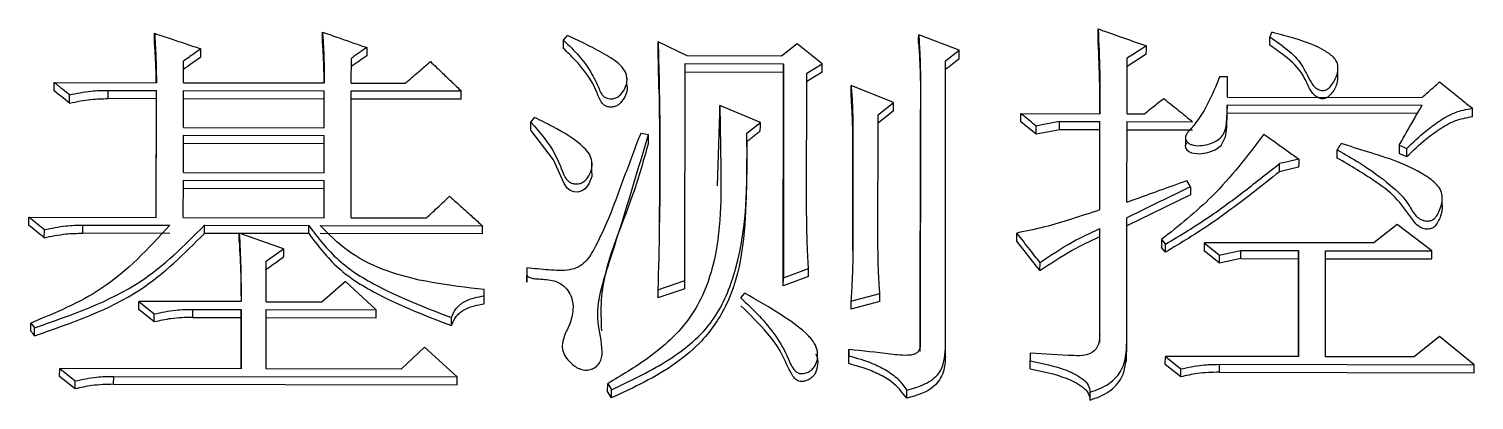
# Model space of a CAD drawing. Header units: millimetres. Extents: x 2271 to 4415, y 823 to 2339.
# Drawn here: x 2767.15 to 2775.26, y 2109.41 to 2111.49 of the extents above; entities that cross this region are included whole.
import ezdxf

# ---------------------------------------------------------------- set-up
doc = ezdxf.new("R2010")
doc.units = ezdxf.units.MM

msp = doc.modelspace()

# ---------------------------------------------------------------- linework, layer by layer
at = {"color": 7, "linetype": 'Continuous', "lineweight": 25}
for p, q in [((2768.7987, 2111.4291), (2768.7989, 2111.476)), ((2772.3685, 2111.3743), (2772.1414, 2111.4613)), ((2770.1509, 2111.3835), (2770.1511, 2111.4304)), ((2770.8433, 2111.3425), (2770.6811, 2111.4207)), ((2771.4599, 2111.4106), (2771.3733, 2111.3416)), ((2771.6004, 2111.2979), (2771.4599, 2111.4106)), ((2772.2927, 2111.3139), (2772.3685, 2111.3743)), ((2768.0198, 2111.1918), (2768.0199, 2111.3131)), ((2768.9609, 2111.1901), (2768.961, 2111.3287)), ((2770.8312, 2110.0815), (2770.8324, 2111.2993)), ((2770.8324, 2111.2993), (2771.3841, 2111.2983)), ((2771.3733, 2111.3416), (2770.8433, 2111.3425)), ((2771.3841, 2111.2983), (2771.3829, 2110.0979)), ((2771.5138, 2111.2461), (2771.6004, 2111.2979)), ((2772.2912, 2109.7025), (2772.2927, 2111.3139)), ((2773.3093, 2111.0174), (2773.3096, 2111.3294)), ((2773.4176, 2111.3516), (2773.3094, 2111.2826)), ((2767.2948, 2111.1466), (2767.295, 2111.1931)), ((2767.295, 2111.1931), (2767.8684, 2111.1921)), ((2768.0198, 2111.1918), (2768.8095, 2111.1904)), ((2770.506, 2111.1757), (2770.5061, 2111.201)), ((2770.5062, 2111.2119), (2770.5063, 2111.2228)), ((2770.8322, 2111.2526), (2771.3838, 2111.2516)), ((2771.3827, 2110.0528), (2771.3838, 2111.2516)), ((2771.5131, 2110.499), (2771.5138, 2111.2461)), ((2771.6002, 2111.2512), (2771.5136, 2111.1994)), ((2773.872, 2111.2244), (2773.8287, 2111.2245)), ((2773.8719, 2111.1117), (2773.872, 2111.2244)), ((2774.4915, 2111.2188), (2774.4917, 2111.266)), ((2767.3813, 2111.0772), (2767.3815, 2111.1236)), ((2767.5977, 2111.1028), (2767.5979, 2111.1492)), ((2767.5979, 2111.1492), (2767.8683, 2111.1488)), ((2767.8676, 2110.436), (2767.8683, 2111.1488)), ((2767.8681, 2111.1023), (2767.8683, 2111.1488)), ((2768.0196, 2110.9403), (2768.0198, 2111.1485)), ((2768.0198, 2111.1485), (2768.8094, 2111.147)), ((2768.8092, 2110.9388), (2768.8094, 2111.147)), ((2768.9602, 2110.434), (2768.9609, 2111.1467)), ((2768.9609, 2111.1901), (2769.2638, 2111.1895)), ((2768.9609, 2111.1467), (2769.5774, 2111.1456)), ((2772.0005, 2111.0805), (2771.7626, 2111.1763)), ((2773.8719, 2111.1117), (2774.9644, 2111.1097)), ((2767.8681, 2111.1023), (2767.5977, 2111.1028)), ((2767.8675, 2110.436), (2767.8681, 2111.1023)), ((2768.8092, 2111.1005), (2768.0195, 2111.102)), ((2768.809, 2110.9388), (2768.8092, 2111.1005)), ((2769.5772, 2111.0991), (2768.9606, 2111.1003)), ((2771.0267, 2111.0185), (2771.0269, 2111.0649)), ((2771.254, 2110.9691), (2771.0269, 2111.0649)), ((2772.0002, 2111.0341), (2771.9136, 2110.9649)), ((2771.9139, 2111.0112), (2772.0005, 2111.0805)), ((2772.1504, 2109.6844), (2772.1517, 2111.0425)), ((2772.1519, 2111.0889), (2772.1506, 2109.7291)), ((2772.1519, 2111.0889), (2772.1517, 2111.0425)), ((2773.8717, 2111.022), (2773.8719, 2111.0684)), ((2773.8719, 2111.0684), (2774.9644, 2111.0664)), ((2775.2454, 2111.0021), (2775.2457, 2111.0485)), ((2769.9666, 2110.9252), (2769.9668, 2110.9715)), ((2771.0134, 2110.6138), (2771.0267, 2111.0185)), ((2771.1782, 2110.9084), (2771.254, 2110.9691)), ((2771.9132, 2110.2716), (2771.9139, 2111.0112)), ((2772.7141, 2110.9721), (2772.7143, 2111.0185)), ((2772.8006, 2110.9026), (2772.7141, 2110.9721)), ((2772.7143, 2111.0185), (2773.1579, 2111.0176)), ((2772.9304, 2110.9284), (2772.9306, 2110.9747)), ((2772.9306, 2110.9747), (2773.1578, 2110.9742)), ((2773.1573, 2110.4786), (2773.1578, 2110.9742)), ((2773.1576, 2110.928), (2773.1578, 2110.9742)), ((2773.3088, 2110.5219), (2773.3093, 2110.974)), ((2773.3093, 2111.0174), (2773.4066, 2111.0172)), ((2773.3093, 2110.974), (2773.677, 2110.9733)), ((2774.9376, 2111.02), (2773.8717, 2111.022)), ((2768.0193, 2110.6882), (2768.0195, 2110.8968)), ((2768.0195, 2110.8968), (2768.8092, 2110.8954)), ((2768.0196, 2110.9403), (2768.8092, 2110.9388)), ((2768.809, 2110.6868), (2768.8092, 2110.8954)), ((2770.5832, 2110.9095), (2770.6265, 2110.9007)), ((2770.6263, 2110.8546), (2770.6265, 2110.9007)), ((2771.1779, 2110.8622), (2771.1782, 2110.9084)), ((2773.1576, 2110.928), (2772.9304, 2110.9284)), ((2773.1572, 2110.4785), (2773.1576, 2110.928)), ((2773.309, 2110.9277), (2773.6768, 2110.927)), ((2773.6372, 2110.8779), (2773.637, 2110.8439)), ((2773.6373, 2110.8903), (2773.6372, 2110.8877)), ((2768.809, 2110.8492), (2768.0193, 2110.8507)), ((2768.8088, 2110.6868), (2768.809, 2110.8492)), ((2771.7723, 2110.2529), (2771.7729, 2110.8178)), ((2771.7731, 2110.8639), (2771.7725, 2110.2719)), ((2771.7729, 2110.8178), (2771.7731, 2110.8639)), ((2774.8344, 2110.8409), (2774.8341, 2110.7948)), ((2774.8341, 2110.7948), (2774.8774, 2110.7774)), ((2774.8344, 2110.8409), (2774.8776, 2110.8235)), ((2770.3087, 2110.7042), (2770.309, 2110.7491)), ((2770.309, 2110.7503), (2770.309, 2110.7507)), ((2774.1634, 2110.6919), (2774.1636, 2110.7378)), ((2768.0191, 2110.4357), (2768.0193, 2110.6447)), ((2768.0193, 2110.6882), (2768.809, 2110.6868)), ((2768.0193, 2110.6447), (2768.8089, 2110.6433)), ((2768.8087, 2110.4343), (2768.8089, 2110.6433)), ((2773.6659, 2110.6083), (2773.6443, 2110.6431)), ((2768.8087, 2110.5974), (2768.0191, 2110.5989)), ((2768.8086, 2110.4343), (2768.8087, 2110.5974)), ((2773.6656, 2110.5625), (2773.3085, 2110.3892)), ((2773.6659, 2110.6083), (2773.6656, 2110.5625)), ((2775.076, 2110.5095), (2775.0763, 2110.5558)), ((2767.1535, 2110.3917), (2767.1537, 2110.4373)), ((2767.1537, 2110.4373), (2767.8676, 2110.436)), ((2767.4563, 2110.3476), (2767.4565, 2110.3932)), ((2767.4565, 2110.3932), (2767.9433, 2110.3923)), ((2768.0191, 2110.4357), (2768.8087, 2110.4343)), ((2768.1378, 2110.3464), (2768.138, 2110.3919)), ((2768.138, 2110.3919), (2768.7222, 2110.3908)), ((2768.722, 2110.3453), (2768.7222, 2110.3908)), ((2768.7871, 2110.3907), (2769.6957, 2110.389)), ((2768.9602, 2110.434), (2769.3821, 2110.4332)), ((2773.3081, 2109.7357), (2773.3087, 2110.4347)), ((2774.8231, 2110.3971), (2774.6932, 2110.2927)), ((2775.0177, 2110.2485), (2774.8231, 2110.3971)), ((2767.2399, 2110.3219), (2767.2402, 2110.3674)), ((2767.943, 2110.3468), (2767.4563, 2110.3476)), ((2768.3327, 2110.346), (2768.1378, 2110.3464)), ((2768.5814, 2110.2602), (2768.3327, 2110.3479)), ((2768.722, 2110.3453), (2768.3381, 2110.346)), ((2769.6955, 2110.3435), (2768.7869, 2110.3452)), ((2772.6918, 2110.3032), (2772.6921, 2110.3487)), ((2772.8213, 2110.1376), (2772.6918, 2110.3032)), ((2773.1565, 2109.7783), (2773.157, 2110.3285)), ((2773.1567, 2109.7798), (2773.1572, 2110.374)), ((2773.5033, 2110.3123), (2773.5031, 2110.2669)), ((2773.5033, 2110.3123), (2773.5249, 2110.2861)), ((2768.484, 2110.1906), (2768.5814, 2110.2602)), ((2773.5247, 2110.2407), (2773.5031, 2110.2669)), ((2773.5247, 2110.2407), (2773.5249, 2110.2861)), ((2773.8275, 2110.1791), (2773.7411, 2110.249)), ((2773.7413, 2110.2944), (2773.8278, 2110.2245)), ((2774.6932, 2110.2927), (2773.7413, 2110.2944)), ((2773.8275, 2110.1791), (2773.8278, 2110.2245)), ((2773.9466, 2110.2051), (2773.9468, 2110.2504)), ((2773.9468, 2110.2504), (2774.2713, 2110.2498)), ((2774.2713, 2110.2498), (2774.2707, 2109.6551)), ((2774.2711, 2110.2045), (2774.2713, 2110.2498)), ((2774.4222, 2109.6548), (2774.4227, 2110.2495)), ((2774.4227, 2110.2495), (2775.0177, 2110.2485)), ((2768.4838, 2109.9634), (2768.484, 2110.1906)), ((2769.9443, 2110.1529), (2769.9441, 2110.1077)), ((2769.9443, 2110.1529), (2769.9443, 2110.118)), ((2771.3829, 2110.0979), (2771.5236, 2110.1501)), ((2772.8213, 2110.1376), (2772.8216, 2110.1828)), ((2773.9466, 2110.2051), (2773.8275, 2110.1791)), ((2773.9466, 2110.2051), (2774.2711, 2110.2045)), ((2774.2705, 2109.6551), (2774.2711, 2110.2045)), ((2774.4225, 2110.2042), (2775.0175, 2110.2031)), ((2768.9274, 2110.0762), (2768.7975, 2109.9628)), ((2769.1003, 2109.9185), (2768.9274, 2110.0762)), ((2769.9443, 2110.118), (2769.944, 2110.0729)), ((2769.944, 2110.0729), (2769.9441, 2110.1077)), ((2770.6797, 2110.0293), (2770.8312, 2110.0815)), ((2771.5234, 2110.1049), (2771.3827, 2110.0528)), ((2771.3827, 2110.0528), (2771.3829, 2110.0979)), ((2769.7059, 2109.9511), (2769.7062, 2109.9961)), ((2769.7062, 2109.9961), (2769.7062, 2110.0311)), ((2770.831, 2110.0364), (2770.6795, 2109.9843)), ((2771.7614, 2109.9661), (2771.9237, 2110.0095)), ((2767.7696, 2109.9197), (2767.7698, 2109.9647)), ((2767.8561, 2109.8497), (2767.7696, 2109.9197)), ((2767.7698, 2109.9647), (2767.8563, 2109.8945)), ((2768.3431, 2109.9636), (2767.7698, 2109.9647)), ((2768.0724, 2109.8755), (2768.0727, 2109.9204)), ((2768.0727, 2109.9204), (2768.3431, 2109.9199)), ((2768.3431, 2109.9199), (2768.3428, 2109.587)), ((2768.4834, 2109.5868), (2768.4837, 2109.9196)), ((2768.4837, 2109.9196), (2769.1003, 2109.9185)), ((2768.4838, 2109.9634), (2768.7975, 2109.9628)), ((2771.9235, 2109.9645), (2771.7612, 2109.9212)), ((2767.1853, 2109.7723), (2767.1855, 2109.817)), ((2767.8561, 2109.8497), (2767.8563, 2109.8945)), ((2768.0724, 2109.8755), (2768.3429, 2109.875)), ((2768.3426, 2109.587), (2768.3429, 2109.875)), ((2768.4835, 2109.8747), (2769.1001, 2109.8736)), ((2773.1564, 2109.7351), (2773.1567, 2109.7798)), ((2773.3078, 2109.691), (2773.3081, 2109.7357)), ((2775.0605, 2109.7675), (2774.9198, 2109.6539)), ((2775.2551, 2109.6094), (2775.0605, 2109.7675)), ((2769.3705, 2109.7079), (2769.2406, 2109.5854)), ((2769.5543, 2109.541), (2769.3705, 2109.7079)), ((2771.5648, 2109.7077), (2771.5648, 2109.7141)), ((2771.7503, 2109.6948), (2771.7501, 2109.6502)), ((2771.7501, 2109.6151), (2771.7503, 2109.6597)), ((2771.7503, 2109.6597), (2771.7503, 2109.6948)), ((2772.291, 2109.6579), (2772.2912, 2109.7025)), ((2772.7671, 2109.6754), (2772.7669, 2109.6308)), ((2772.7671, 2109.6754), (2772.7671, 2109.6315)), ((2773.3058, 2109.6283), (2773.3061, 2109.6731)), ((2773.5241, 2109.6119), (2773.5243, 2109.6565)), ((2773.5243, 2109.6565), (2773.6108, 2109.5862)), ((2774.2707, 2109.6551), (2773.5243, 2109.6565)), ((2774.9198, 2109.6539), (2774.4222, 2109.6548)), ((2767.3257, 2109.5444), (2767.326, 2109.5889)), ((2767.326, 2109.5889), (2767.4124, 2109.5186)), ((2768.3428, 2109.587), (2767.326, 2109.5889)), ((2769.2406, 2109.5854), (2768.4834, 2109.5868)), ((2771.7501, 2109.6151), (2771.7501, 2109.6502)), ((2772.7669, 2109.587), (2772.7671, 2109.6315)), ((2772.7669, 2109.587), (2772.7669, 2109.6308)), ((2773.6106, 2109.5417), (2773.5241, 2109.6119)), ((2773.6106, 2109.5417), (2773.6108, 2109.5862)), ((2773.8269, 2109.5676), (2773.8272, 2109.6121)), ((2773.8272, 2109.6121), (2775.2551, 2109.6094)), ((2767.4122, 2109.4742), (2767.3257, 2109.5444)), ((2767.4122, 2109.4742), (2767.4124, 2109.5186)), ((2767.6286, 2109.5001), (2767.6288, 2109.5445)), ((2767.6286, 2109.5001), (2769.554, 2109.4966)), ((2767.6288, 2109.5445), (2769.5543, 2109.541)), ((2770.3977, 2109.46), (2770.398, 2109.5043)), ((2770.398, 2109.5043), (2770.4196, 2109.4692)), ((2773.8269, 2109.5676), (2775.2548, 2109.5649)), ((2770.4194, 2109.4249), (2770.3978, 2109.46))]:
    msp.add_line(p, q, dxfattribs=at)
at = {"color": 7, "linetype": 'Continuous', "lineweight": 25, "flags": 128}
for points in [[(2767.8576, 2111.4222), (2767.8577, 2111.4485), (2767.8578, 2111.4691)], [(2770.1511, 2111.4304), (2770.1619, 2111.4433), (2770.1727, 2111.4562)], [(2772.1412, 2111.4144), (2772.1413, 2111.4406), (2772.1414, 2111.4613)], [(2773.1472, 2111.4471), (2773.1474, 2111.4733), (2773.1475, 2111.494)], [(2774.1099, 2111.4021), (2774.11, 2111.4168), (2774.1101, 2111.4329), (2774.1102, 2111.449)], [(2768.1171, 2111.3353), (2768.1172, 2111.3615), (2768.1173, 2111.3821)], [(2769.0476, 2111.3891), (2769.0475, 2111.3629), (2769.0474, 2111.3423)], [(2770.6808, 2111.3738), (2770.681, 2111.4001), (2770.6811, 2111.4207)], [(2772.3683, 2111.3276), (2772.3684, 2111.3538), (2772.3685, 2111.3743)], [(2773.4176, 2111.3516), (2773.4177, 2111.3778), (2773.4178, 2111.3984)], [(2771.3838, 2111.2516), (2771.384, 2111.2777), (2771.3841, 2111.2983)], [(2771.6002, 2111.2512), (2771.6003, 2111.2773), (2771.6004, 2111.2979)], [(2768.8092, 2111.1005), (2768.8093, 2111.1266), (2768.8094, 2111.147)], [(2769.5772, 2111.0991), (2769.5773, 2111.1252), (2769.5774, 2111.1456)], [(2771.7623, 2111.1297), (2771.7625, 2111.1558), (2771.7626, 2111.1763)], [(2772.0002, 2111.0341), (2772.0004, 2111.0601), (2772.0005, 2111.0805)], [(2769.9667, 2110.9715), (2769.9776, 2110.9845), (2769.9884, 2110.9974)], [(2771.2537, 2110.9228), (2771.2539, 2110.9487), (2771.254, 2110.9691)], [(2772.8006, 2110.9026), (2772.8007, 2110.9285), (2772.8008, 2110.9489)], [(2772.9306, 2110.9747), (2772.8819, 2110.965), (2772.8413, 2110.9569), (2772.8008, 2110.9489)], [(2773.6425, 2110.8529), (2773.6362, 2110.8398), (2773.6374, 2110.8271), (2773.6445, 2110.8155), (2773.656, 2110.8057), (2773.6707, 2110.7984), (2773.7167, 2110.7928), (2773.7616, 2110.7998), (2773.8027, 2110.8156), (2773.8373, 2110.8401), (2773.8619, 2110.8879), (2773.8682, 2110.94), (2773.8717, 2111.022), (2773.8717, 2111.022)], [(2768.809, 2110.8492), (2768.8091, 2110.8751), (2768.8092, 2110.8954)], [(2770.308, 2110.7045), (2770.3085, 2110.665), (2770.2928, 2110.6247), (2770.2712, 2110.5974), (2770.2527, 2110.5848), (2770.2302, 2110.5787), (2770.2095, 2110.5794), (2770.1877, 2110.5867), (2770.1706, 2110.6001), (2770.1538, 2110.6267), (2770.0936, 2110.7598), (2769.9666, 2110.9252), (2769.9666, 2110.9252)], [(2772.9304, 2110.9284), (2772.8816, 2110.9187), (2772.8411, 2110.9107), (2772.8006, 2110.9026)], [(2774.488, 2110.7695), (2774.4881, 2110.7901), (2774.4882, 2110.8028), (2774.4882, 2110.8156)], [(2774.8774, 2110.7774), (2774.8775, 2110.8004), (2774.8776, 2110.8119), (2774.8776, 2110.8235)], [(2774.2716, 2110.7177), (2774.2233, 2110.7062), (2774.1933, 2110.699), (2774.1634, 2110.6919)], [(2774.2718, 2110.7637), (2774.2235, 2110.7522), (2774.1936, 2110.745), (2774.1636, 2110.7378)], [(2774.2718, 2110.7637), (2774.2717, 2110.738), (2774.2716, 2110.7177)], [(2768.8087, 2110.5974), (2768.8088, 2110.6231), (2768.8089, 2110.6433)], [(2769.6955, 2110.3435), (2769.6956, 2110.369), (2769.6957, 2110.389)], [(2768.3325, 2110.3025), (2768.3326, 2110.3279), (2768.3327, 2110.3479)], [(2773.157, 2110.3285), (2773.1571, 2110.3419), (2773.1571, 2110.3553), (2773.1572, 2110.374)], [(2768.5814, 2110.2602), (2768.5813, 2110.2349), (2768.5812, 2110.2149)], [(2773.7413, 2110.2944), (2773.7412, 2110.269), (2773.7411, 2110.249)], [(2773.8278, 2110.2245), (2773.8763, 2110.235), (2773.9116, 2110.2427), (2773.9468, 2110.2504)], [(2775.0175, 2110.2031), (2775.0176, 2110.2285), (2775.0177, 2110.2485)], [(2771.5234, 2110.1049), (2771.5235, 2110.1302), (2771.5236, 2110.1501)], [(2770.831, 2110.0364), (2770.8311, 2110.0616), (2770.8312, 2110.0815)], [(2770.6797, 2110.0293), (2770.6796, 2110.0041), (2770.6795, 2109.9843)], [(2771.1449, 2109.9848), (2771.1557, 2109.9979), (2771.1665, 2110.0109)], [(2771.9235, 2109.9645), (2771.9236, 2109.9897), (2771.9237, 2110.0095)], [(2768.3429, 2109.875), (2768.343, 2109.9001), (2768.3431, 2109.9199)], [(2769.1001, 2109.8736), (2769.1002, 2109.8988), (2769.1003, 2109.9185)], [(2771.7614, 2109.9661), (2771.7613, 2109.9409), (2771.7612, 2109.9212)], [(2767.1637, 2109.7985), (2767.1638, 2109.8148), (2767.1639, 2109.8291), (2767.1639, 2109.8433)], [(2767.1639, 2109.8433), (2767.1748, 2109.8301), (2767.1855, 2109.817)], [(2767.1637, 2109.7985), (2767.1691, 2109.7919), (2767.1745, 2109.7854), (2767.1853, 2109.7723)], [(2775.2548, 2109.5649), (2775.255, 2109.5899), (2775.2551, 2109.6094)], [(2769.554, 2109.4966), (2769.5542, 2109.5214), (2769.5543, 2109.541)], [(2770.4194, 2109.4249), (2770.4195, 2109.4447), (2770.4195, 2109.4569), (2770.4196, 2109.4692)], [(2772.0744, 2109.4218), (2772.0745, 2109.4347), (2772.0745, 2109.4475), (2772.0746, 2109.4661)], [(2773.102, 2109.4112), (2773.1021, 2109.4242), (2773.1022, 2109.4372), (2773.1023, 2109.4555)]]:
    msp.add_lwpolyline(points, dxfattribs=at)
at = {"color": 7, "linetype": 'Continuous', "lineweight": 25}
for points, knots in [([(2767.8578, 2111.4691), (2767.8598, 2111.4397), (2767.8639, 2111.3789), (2767.8672, 2111.2865), (2767.868, 2111.2236), (2767.8684, 2111.1921)], [0, 0, 0, 0, 0.319584, 0.659717, 1, 1, 1, 1]), ([(2767.8578, 2111.4691), (2767.889, 2111.4587), (2767.9478, 2111.439), (2768.0343, 2111.41), (2768.0897, 2111.3914), (2768.1173, 2111.3821)], [0, 0, 0, 0, 0.3604045, 0.6802023, 1, 1, 1, 1]), ([(2768.7989, 2111.476), (2768.8011, 2111.4462), (2768.8058, 2111.3837), (2768.8086, 2111.2884), (2768.8092, 2111.2231), (2768.8095, 2111.1904)], [0, 0, 0, 0, 0.314477, 0.657155, 1, 1, 1, 1]), ([(2768.7989, 2111.476), (2768.8299, 2111.4652), (2768.8869, 2111.4453), (2768.9698, 2111.4163), (2769.0217, 2111.3982), (2769.0476, 2111.3891)], [0, 0, 0, 0, 0.374011, 0.687005, 1, 1, 1, 1]), ([(2770.1511, 2111.4304), (2770.1803, 2111.4017), (2770.2361, 2111.347), (2770.305, 2111.2559), (2770.3399, 2111.1804), (2770.3607, 2111.1313), (2770.3767, 2111.1127), (2770.3937, 2111.1039), (2770.413, 2111.1007), (2770.4334, 2111.1024), (2770.4557, 2111.1114), (2770.4802, 2111.1341), (2770.4989, 2111.1666), (2770.51, 2111.2055), (2770.5029, 2111.2439), (2770.4701, 2111.2971), (2770.3895, 2111.3476), (2770.2861, 2111.4043), (2770.2106, 2111.4389), (2770.1727, 2111.4563)], [0, 0, 0, 0, 0.120486, 0.230167, 0.339822, 0.3746, 0.39298, 0.411575, 0.427591, 0.446557, 0.467304, 0.493911, 0.54294, 0.579845, 0.617018, 0.661528, 0.765545, 0.882402, 1, 1, 1, 1]), ([(2772.1414, 2111.4613), (2772.1439, 2111.4246), (2772.1488, 2111.3512), (2772.1518, 2111.227), (2772.1519, 2111.1395), (2772.1519, 2111.0889)], [0, 0, 0, 0, 0.296264, 0.592549, 1, 1, 1, 1]), ([(2773.1575, 2111.0176), (2773.1575, 2111.0435), (2773.1574, 2111.1108), (2773.1558, 2111.2541), (2773.1506, 2111.3712), (2773.1472, 2111.4471)], [0, 0, 0, 0, 0.180625, 0.46896, 1, 1, 1, 1]), ([(2773.1475, 2111.494), (2773.1511, 2111.4124), (2773.1563, 2111.2923), (2773.1577, 2111.1334), (2773.1578, 2111.0562), (2773.1579, 2111.0176)], [0, 0, 0, 0, 0.51479, 0.757386, 1, 1, 1, 1]), ([(2773.1475, 2111.494), (2773.1784, 2111.4831), (2773.239, 2111.4617), (2773.3291, 2111.4298), (2773.3882, 2111.4088), (2773.4178, 2111.3984)], [0, 0, 0, 0, 0.343534, 0.671767, 1, 1, 1, 1]), ([(2774.1102, 2111.449), (2774.1778, 2111.4023), (2774.279, 2111.3324), (2774.3256, 2111.2184), (2774.3535, 2111.1738), (2774.3716, 2111.1589), (2774.3885, 2111.1504), (2774.4074, 2111.1474), (2774.4231, 2111.1502), (2774.4414, 2111.1614), (2774.4681, 2111.1922), (2774.4897, 2111.2351), (2774.4937, 2111.281), (2774.4855, 2111.3119), (2774.46, 2111.344), (2774.3665, 2111.4063), (2774.2434, 2111.4429), (2774.1426, 2111.4692), (2774.121, 2111.4749)], [0, 0, 0, 0, 0.227642, 0.340918, 0.369431, 0.383636, 0.40814, 0.421602, 0.435184, 0.450933, 0.481252, 0.554321, 0.592682, 0.621742, 0.650784, 0.712011, 0.938181, 1, 1, 1, 1]), ([(2774.1102, 2111.449), (2774.1111, 2111.4512), (2774.1133, 2111.4566), (2774.1169, 2111.4652), (2774.1197, 2111.4717), (2774.121, 2111.4749)], [0, 0, 0, 0, 0.250291, 0.625145, 1, 1, 1, 1]), ([(2767.8674, 2111.1921), (2767.8672, 2111.2064), (2767.8666, 2111.252), (2767.8639, 2111.3287), (2767.8597, 2111.391), (2767.8576, 2111.4222)], [0, 0, 0, 0, 0.186507, 0.593139, 1, 1, 1, 1]), ([(2768.1173, 2111.3821), (2768.1043, 2111.3729), (2768.0816, 2111.3568), (2768.0491, 2111.3338), (2768.0297, 2111.32), (2768.0199, 2111.3131)], [0, 0, 0, 0, 0.400148, 0.700074, 1, 1, 1, 1]), ([(2768.8087, 2111.1904), (2768.8085, 2111.2051), (2768.8081, 2111.2524), (2768.8058, 2111.332), (2768.8011, 2111.3967), (2768.7987, 2111.4291)], [0, 0, 0, 0, 0.185295, 0.592481, 1, 1, 1, 1]), ([(2769.0476, 2111.3891), (2769.0404, 2111.3841), (2769.026, 2111.374), (2769.0043, 2111.3589), (2768.9827, 2111.3438), (2768.9682, 2111.3337), (2768.961, 2111.3287)], [0, 0, 0, 0, 0.25, 0.5, 0.75, 1, 1, 1, 1]), ([(2770.5055, 2111.1758), (2770.5058, 2111.1749), (2770.5103, 2111.1621), (2770.5024, 2111.129), (2770.4846, 2111.0936), (2770.4599, 2111.0683), (2770.4389, 2111.0574), (2770.4162, 2111.0539), (2770.3951, 2111.0568), (2770.3781, 2111.0653), (2770.3542, 2111.0907), (2770.3245, 2111.1869), (2770.2475, 2111.2896), (2770.1725, 2111.3625), (2770.1509, 2111.3835)], [0, 0, 0, 0, 0.004934, 0.070078, 0.167112, 0.208023, 0.242926, 0.27788, 0.312683, 0.339657, 0.36657, 0.483284, 0.85074, 1, 1, 1, 1]), ([(2770.6811, 2111.4207), (2770.6829, 2111.3455), (2770.6885, 2111.1198), (2770.6946, 2110.6568), (2770.6854, 2110.2672), (2770.6797, 2110.0293)], [0, 0, 0, 0, 0.1629699, 0.4889248, 1, 1, 1, 1]), ([(2770.6855, 2111.1541), (2770.6851, 2111.1725), (2770.6844, 2111.2091), (2770.6828, 2111.2824), (2770.6816, 2111.3373), (2770.6808, 2111.3738)], [0, 0, 0, 0, 0.249999, 0.499999, 1, 1, 1, 1]), ([(2772.1412, 2111.4144), (2772.1436, 2111.378), (2772.1483, 2111.3054), (2772.1515, 2111.1814), (2772.1516, 2111.0937), (2772.1517, 2111.0425)], [0, 0, 0, 0, 0.293714, 0.587449, 1, 1, 1, 1]), ([(2773.4178, 2111.3984), (2773.4043, 2111.3898), (2773.3795, 2111.374), (2773.3434, 2111.3509), (2773.3209, 2111.3365), (2773.3096, 2111.3294)], [0, 0, 0, 0, 0.37438, 0.68719, 1, 1, 1, 1]), ([(2774.4902, 2111.2193), (2774.4884, 2111.2054), (2774.4838, 2111.1699), (2774.4588, 2111.1321), (2774.4329, 2111.1091), (2774.4176, 2111.1022), (2774.4019, 2111.1011), (2774.3831, 2111.1059), (2774.3631, 2111.1175), (2774.328, 2111.1583), (2774.3, 2111.2484), (2774.2085, 2111.3347), (2774.1377, 2111.3831), (2774.1099, 2111.4021)], [0, 0, 0, 0, 0.075154, 0.191441, 0.226394, 0.248887, 0.271547, 0.299758, 0.340806, 0.382933, 0.572526, 0.832032, 1, 1, 1, 1]), ([(2768.1171, 2111.3353), (2768.1009, 2111.3239), (2768.0685, 2111.3009), (2768.036, 2111.278), (2768.0199, 2111.2665)], [0, 0, 0, 0, 0.500981, 1, 1, 1, 1]), ([(2769.0474, 2111.3423), (2769.033, 2111.3322), (2769.0042, 2111.3122), (2768.9754, 2111.2921), (2768.961, 2111.2821)], [0, 0, 0, 0, 0.501104, 1, 1, 1, 1]), ([(2769.2638, 2111.1895), (2769.2757, 2111.1998), (2769.2996, 2111.2204), (2769.3465, 2111.2607), (2769.3815, 2111.2907), (2769.4045, 2111.3105)], [0, 0, 0, 0, 0.254609, 0.509219, 1, 1, 1, 1]), ([(2769.4045, 2111.3105), (2769.4272, 2111.2889), (2769.4674, 2111.2506), (2769.525, 2111.1957), (2769.56, 2111.1623), (2769.5774, 2111.1456)], [0, 0, 0, 0, 0.393554, 0.696777, 1, 1, 1, 1]), ([(2772.2925, 2111.2672), (2772.3051, 2111.2772), (2772.3304, 2111.2974), (2772.3557, 2111.3175), (2772.3683, 2111.3276)], [0, 0, 0, 0, 0.5, 1, 1, 1, 1]), ([(2767.3815, 2111.1236), (2767.3692, 2111.1336), (2767.3486, 2111.1501), (2767.3198, 2111.1733), (2767.3033, 2111.1865), (2767.295, 2111.1931)], [0, 0, 0, 0, 0.4283604, 0.7141802, 1, 1, 1, 1]), ([(2773.8287, 2111.2245), (2773.7863, 2111.1219), (2773.7398, 2111.0098), (2773.6486, 2110.9134), (2773.6351, 2110.8915), (2773.6366, 2110.8728), (2773.6444, 2110.8609), (2773.6561, 2110.8512), (2773.6795, 2110.8397), (2773.717, 2110.8371), (2773.7621, 2110.8444), (2773.8035, 2110.8603), (2773.8445, 2110.8868), (2773.8654, 2110.9339), (2773.8693, 2110.9961), (2773.8709, 2111.041), (2773.8719, 2111.0684)], [0, 0, 0, 0, 0.410683, 0.44895, 0.485442, 0.501739, 0.51856, 0.536626, 0.555643, 0.608214, 0.659889, 0.710594, 0.760792, 0.827972, 0.894991, 1, 1, 1, 1]), ([(2774.9644, 2111.1097), (2774.9762, 2111.1202), (2774.9983, 2111.1398), (2775.0308, 2111.1687), (2775.0515, 2111.187), (2775.0619, 2111.1962)], [0, 0, 0, 0, 0.362123, 0.681062, 1, 1, 1, 1]), ([(2775.0619, 2111.1962), (2775.0866, 2111.1764), (2775.1295, 2111.1419), (2775.1908, 2111.0926), (2775.2273, 2111.0632), (2775.2456, 2111.0485)], [0, 0, 0, 0, 0.403141, 0.70157, 1, 1, 1, 1]), ([(2767.3813, 2111.0772), (2767.3669, 2111.0888), (2767.338, 2111.1119), (2767.3092, 2111.135), (2767.2948, 2111.1466)], [0, 0, 0, 0, 0.499999, 1, 1, 1, 1]), ([(2767.3815, 2111.1236), (2767.4213, 2111.1322), (2767.4924, 2111.1475), (2767.5656, 2111.1487), (2767.5979, 2111.1492)], [0, 0, 0, 0, 0.558835, 1, 1, 1, 1]), ([(2770.6857, 2111.1448), (2770.6876, 2110.9932), (2770.6905, 2110.7675), (2770.6879, 2110.5066), (2770.6861, 2110.3983), (2770.6863, 2110.3778), (2770.6863, 2110.376), (2770.6864, 2110.3759), (2770.6864, 2110.3758)], [0, 0, 0, 0, 0.593211, 0.883787, 0.986393, 0.993028, 0.998125, 1, 1, 1, 1]), ([(2771.7729, 2110.8178), (2771.7728, 2110.8507), (2771.7726, 2110.9192), (2771.7689, 2111.0232), (2771.7645, 2111.0942), (2771.7623, 2111.1297)], [0, 0, 0, 0, 0.315997, 0.657909, 1, 1, 1, 1]), ([(2771.7626, 2111.1763), (2771.765, 2111.1432), (2771.7701, 2111.0747), (2771.7727, 2110.9705), (2771.773, 2110.8994), (2771.7731, 2110.8639)], [0, 0, 0, 0, 0.318731, 0.6592723, 1, 1, 1, 1]), ([(2767.3813, 2111.0772), (2767.4211, 2111.0857), (2767.4922, 2111.101), (2767.5654, 2111.1022), (2767.5977, 2111.1028)], [0, 0, 0, 0, 0.558823, 1, 1, 1, 1]), ([(2771.0269, 2111.0649), (2771.0286, 2110.9604), (2771.0335, 2110.6618), (2771.0377, 2110.2533), (2770.8806, 2109.8635), (2770.6474, 2109.6516), (2770.4738, 2109.5491), (2770.398, 2109.5043)], [0, 0, 0, 0, 0.178225, 0.509524, 0.685628, 0.86265, 1, 1, 1, 1]), ([(2773.4066, 2111.0172), (2773.419, 2111.0271), (2773.4432, 2111.0464), (2773.4793, 2111.0753), (2773.503, 2111.0942), (2773.5149, 2111.1037)], [0, 0, 0, 0, 0.342692, 0.671346, 1, 1, 1, 1]), ([(2773.5149, 2111.1037), (2773.5419, 2111.082), (2773.596, 2111.0385), (2773.65, 2110.995), (2773.677, 2110.9733)], [0, 0, 0, 0, 0.5, 1, 1, 1, 1]), ([(2774.8344, 2110.8409), (2774.8495, 2110.8672), (2774.8788, 2110.918), (2774.9221, 2110.9931), (2774.9503, 2111.042), (2774.9644, 2111.0664)], [0, 0, 0, 0, 0.349952, 0.674976, 1, 1, 1, 1]), ([(2774.8776, 2110.8235), (2774.9121, 2110.8567), (2774.9692, 2110.9118), (2775.0597, 2110.9782), (2775.1447, 2111.0296), (2775.2118, 2111.0421), (2775.2456, 2111.0485)], [0, 0, 0, 0, 0.334415, 0.553138, 0.774737, 1, 1, 1, 1]), ([(2769.9668, 2110.9715), (2770.018, 2110.9124), (2770.0946, 2110.8238), (2770.1384, 2110.7077), (2770.1611, 2110.6562), (2770.1792, 2110.6363), (2770.1995, 2110.6266), (2770.2222, 2110.623), (2770.2448, 2110.6259), (2770.2675, 2110.638), (2770.2908, 2110.6631), (2770.3102, 2110.7019), (2770.312, 2110.7487), (2770.2974, 2110.7927), (2770.23, 2110.8676), (2770.1192, 2110.9307), (2770.022, 2110.9803), (2769.9884, 2110.9975)], [0, 0, 0, 0, 0.226354, 0.339207, 0.374159, 0.395068, 0.416135, 0.435555, 0.456987, 0.476773, 0.506217, 0.555773, 0.604136, 0.646938, 0.693733, 0.894301, 1, 1, 1, 1]), ([(2772.8008, 2110.9489), (2772.7885, 2110.9588), (2772.7679, 2110.9754), (2772.7391, 2110.9986), (2772.7226, 2111.0118), (2772.7143, 2111.0185)], [0, 0, 0, 0, 0.4283606, 0.7141803, 1, 1, 1, 1]), ([(2774.8774, 2110.7774), (2774.9119, 2110.8106), (2774.9689, 2110.8656), (2775.0595, 2110.932), (2775.1445, 2110.9832), (2775.2116, 2110.9958), (2775.2454, 2111.0021)], [0, 0, 0, 0, 0.334339, 0.553042, 0.774659, 1, 1, 1, 1]), ([(2770.5832, 2110.9095), (2770.5523, 2110.8281), (2770.4689, 2110.6082), (2770.3826, 2110.361), (2770.2831, 2110.1932), (2770.2344, 2110.1552), (2770.1632, 2110.1348), (2770.0646, 2110.1409), (2769.985, 2110.1488), (2769.9443, 2110.1529)], [0, 0, 0, 0, 0.239125, 0.645779, 0.717633, 0.759609, 0.801685, 0.898672, 1, 1, 1, 1]), ([(2769.9443, 2110.118), (2769.9449, 2110.1155), (2769.9461, 2110.1105), (2769.952, 2110.1036), (2769.9649, 2110.0963), (2769.9863, 2110.0924), (2770.0321, 2110.0896), (2770.0874, 2110.0873), (2770.1432, 2110.0612), (2770.177, 2110.0276), (2770.2003, 2109.9793), (2770.2081, 2109.9127), (2770.1874, 2109.8375), (2770.1541, 2109.7745), (2770.1404, 2109.7209), (2770.1476, 2109.6753), (2770.1757, 2109.6322), (2770.2125, 2109.599), (2770.2526, 2109.581), (2770.2844, 2109.5778), (2770.313, 2109.5853), (2770.3362, 2109.6002), (2770.3543, 2109.6218), (2770.3666, 2109.6506), (2770.3694, 2109.7288), (2770.3162, 2109.9063), (2770.4535, 2110.3196), (2770.5559, 2110.6637), (2770.6265, 2110.9007)], [0, 0, 0, 0, 0.003563, 0.007141, 0.011667, 0.022281, 0.03379, 0.068952, 0.089643, 0.110397, 0.130498, 0.162022, 0.201668, 0.236438, 0.259111, 0.277, 0.29888, 0.327265, 0.340596, 0.354041, 0.36589, 0.376926, 0.38899, 0.402934, 0.419058, 0.496673, 0.653151, 1, 1, 1, 1]), ([(2770.4196, 2109.4692), (2770.5221, 2109.5177), (2770.728, 2109.6151), (2770.988, 2109.82), (2771.1861, 2110.2666), (2771.1816, 2110.6339), (2771.1782, 2110.9084)], [0, 0, 0, 0, 0.180959, 0.363242, 0.524232, 1, 1, 1, 1]), ([(2771.1779, 2110.8622), (2771.1843, 2110.8673), (2771.1969, 2110.8774), (2771.2158, 2110.8925), (2771.2348, 2110.9077), (2771.2474, 2110.9177), (2771.2537, 2110.9228)], [0, 0, 0, 0, 0.25, 0.5, 0.75, 1, 1, 1, 1]), ([(2774.0772, 2110.9031), (2773.9855, 2110.7826), (2773.8203, 2110.5656), (2773.6009, 2110.3903), (2773.5033, 2110.3123)], [0, 0, 0, 0, 0.555283, 1, 1, 1, 1]), ([(2774.0772, 2110.9031), (2774.1032, 2110.8845), (2774.1486, 2110.852), (2774.2134, 2110.8055), (2774.2523, 2110.7777), (2774.2718, 2110.7637)], [0, 0, 0, 0, 0.400141, 0.70007, 1, 1, 1, 1]), ([(2770.6263, 2110.8546), (2770.5995, 2110.7586), (2770.5175, 2110.4651), (2770.3497, 2110.1228), (2770.3608, 2109.8583), (2770.3632, 2109.8002)], [0, 0, 0, 0, 0.274954, 0.84062, 1, 1, 1, 1]), ([(2771.1779, 2110.8622), (2771.1773, 2110.7598), (2771.1754, 2110.4511), (2771.1464, 2110.0443), (2770.8968, 2109.6841), (2770.652, 2109.5302), (2770.4732, 2109.4493), (2770.4194, 2109.4249)], [0, 0, 0, 0, 0.180756, 0.544805, 0.687033, 0.905677, 1, 1, 1, 1]), ([(2774.4882, 2110.8156), (2774.5313, 2110.791), (2774.6355, 2110.7315), (2774.774, 2110.6317), (2774.8818, 2110.5307), (2774.9167, 2110.452), (2774.955, 2110.4239), (2774.9821, 2110.4154), (2775.0063, 2110.4158), (2775.0254, 2110.4229), (2775.0442, 2110.4403), (2775.066, 2110.4815), (2775.081, 2110.5331), (2775.0716, 2110.587), (2775.0376, 2110.6323), (2774.9105, 2110.7251), (2774.7184, 2110.7859), (2774.5589, 2110.8351), (2774.5099, 2110.8503)], [0, 0, 0, 0, 0.0982305, 0.2380808, 0.342824, 0.3950127, 0.4156162, 0.4363067, 0.4488043, 0.4613909, 0.4749584, 0.5000075, 0.5591638, 0.5871907, 0.6151163, 0.6746096, 0.9000732, 1, 1, 1, 1]), ([(2774.4882, 2110.8156), (2774.4918, 2110.8213), (2774.499, 2110.8329), (2774.5063, 2110.8444), (2774.5099, 2110.8502)], [0, 0, 0, 0, 0.499456, 1, 1, 1, 1]), ([(2773.5249, 2110.2861), (2773.608, 2110.3361), (2773.7623, 2110.4291), (2773.9707, 2110.5854), (2774.0993, 2110.687), (2774.1636, 2110.7378)], [0, 0, 0, 0, 0.3679592, 0.6837741, 1, 1, 1, 1]), ([(2775.0745, 2110.5097), (2775.0751, 2110.5039), (2775.0783, 2110.473), (2775.0636, 2110.4309), (2775.0426, 2110.3928), (2775.0239, 2110.3768), (2775.0066, 2110.3705), (2774.9858, 2110.3698), (2774.9634, 2110.3752), (2774.9372, 2110.3893), (2774.8915, 2110.4439), (2774.8343, 2110.5391), (2774.6823, 2110.6554), (2774.5627, 2110.7256), (2774.488, 2110.7695)], [0, 0, 0, 0, 0.02232, 0.1187247, 0.1624937, 0.1838858, 0.2054796, 0.2245934, 0.2537432, 0.2835186, 0.3271043, 0.5106076, 0.6943614, 1, 1, 1, 1]), ([(2773.3088, 2110.5219), (2773.3397, 2110.533), (2773.4014, 2110.5553), (2773.5132, 2110.5958), (2773.5942, 2110.625), (2773.6443, 2110.6431)], [0, 0, 0, 0, 0.276037, 0.552075, 1, 1, 1, 1]), ([(2774.1634, 2110.6919), (2774.1172, 2110.6553), (2773.9929, 2110.5567), (2773.7861, 2110.3988), (2773.612, 2110.2935), (2773.5247, 2110.2407)], [0, 0, 0, 0, 0.227248, 0.612658, 1, 1, 1, 1]), ([(2769.3821, 2110.4332), (2769.3935, 2110.444), (2769.4165, 2110.4655), (2769.4598, 2110.506), (2769.4916, 2110.5359), (2769.512, 2110.5549)], [0, 0, 0, 0, 0.264853, 0.529705, 1, 1, 1, 1]), ([(2769.512, 2110.5549), (2769.5354, 2110.5338), (2769.5777, 2110.4956), (2769.639, 2110.4403), (2769.6768, 2110.4061), (2769.6957, 2110.389)], [0, 0, 0, 0, 0.382288, 0.691144, 1, 1, 1, 1]), ([(2773.6659, 2110.6083), (2773.6074, 2110.5799), (2773.5186, 2110.5368), (2773.3996, 2110.4789), (2773.339, 2110.4495), (2773.3087, 2110.4347)], [0, 0, 0, 0, 0.4912162, 0.745608, 1, 1, 1, 1]), ([(2771.5236, 2110.1501), (2771.522, 2110.1802), (2771.5188, 2110.2404), (2771.5143, 2110.3567), (2771.5136, 2110.4429), (2771.5131, 2110.499)], [0, 0, 0, 0, 0.2587287, 0.5174633, 1, 1, 1, 1]), ([(2773.1573, 2110.4786), (2773.1045, 2110.4612), (2773.0019, 2110.4274), (2772.8479, 2110.3799), (2772.7441, 2110.3591), (2772.6921, 2110.3487)], [0, 0, 0, 0, 0.346532, 0.672536, 1, 1, 1, 1]), ([(2767.2399, 2110.3219), (2767.2255, 2110.3336), (2767.1967, 2110.3568), (2767.1679, 2110.3801), (2767.1535, 2110.3917)], [0, 0, 0, 0, 0.499999, 1, 1, 1, 1]), ([(2767.2402, 2110.3674), (2767.2278, 2110.3774), (2767.2072, 2110.394), (2767.1784, 2110.4173), (2767.1619, 2110.4306), (2767.1537, 2110.4373)], [0, 0, 0, 0, 0.4283604, 0.7141802, 1, 1, 1, 1]), ([(2767.9433, 2110.3923), (2767.8246, 2110.2631), (2767.6092, 2110.0286), (2767.3019, 2109.9007), (2767.1639, 2109.8433)], [0, 0, 0, 0, 0.551009, 1, 1, 1, 1]), ([(2767.1855, 2109.817), (2767.3946, 2109.8894), (2767.7632, 2110.0171), (2768.0248, 2110.2787), (2768.138, 2110.3919)], [0, 0, 0, 0, 0.567388, 1, 1, 1, 1]), ([(2767.2402, 2110.3674), (2767.2799, 2110.376), (2767.3511, 2110.3914), (2767.4243, 2110.3926), (2767.4565, 2110.3932)], [0, 0, 0, 0, 0.558835, 1, 1, 1, 1]), ([(2768.7222, 2110.3908), (2768.7737, 2110.323), (2768.8783, 2110.1852), (2769.1602, 2110.0135), (2769.3843, 2109.9271), (2769.5221, 2109.874)], [0, 0, 0, 0, 0.271719, 0.55196, 1, 1, 1, 1]), ([(2769.7062, 2110.0311), (2769.5098, 2110.0537), (2769.2379, 2110.0849), (2768.9339, 2110.241), (2768.8357, 2110.3412), (2768.7871, 2110.3907)], [0, 0, 0, 0, 0.568218, 0.786771, 1, 1, 1, 1]), ([(2767.1853, 2109.7723), (2767.3944, 2109.8446), (2767.7629, 2109.972), (2768.0246, 2110.2334), (2768.1378, 2110.3464)], [0, 0, 0, 0, 0.567483, 1, 1, 1, 1]), ([(2767.2399, 2110.3219), (2767.2797, 2110.3305), (2767.3509, 2110.3459), (2767.424, 2110.3471), (2767.4563, 2110.3476)], [0, 0, 0, 0, 0.558823, 1, 1, 1, 1]), ([(2768.3325, 2110.3025), (2768.3358, 2110.2398), (2768.3407, 2110.1446), (2768.3423, 2110.0316), (2768.3425, 2109.9813), (2768.3426, 2109.9636)], [0, 0, 0, 0, 0.55556, 0.843987, 1, 1, 1, 1]), ([(2768.3327, 2110.3479), (2768.336, 2110.2847), (2768.341, 2110.1891), (2768.3427, 2110.0609), (2768.343, 2109.996), (2768.3431, 2109.9636)], [0, 0, 0, 0, 0.494848, 0.747411, 1, 1, 1, 1]), ([(2768.722, 2110.3453), (2768.7735, 2110.2776), (2768.8781, 2110.14), (2769.16, 2109.9685), (2769.384, 2109.8822), (2769.5219, 2109.8292)], [0, 0, 0, 0, 0.271622, 0.551863, 1, 1, 1, 1]), ([(2772.8216, 2110.1828), (2772.8025, 2110.2072), (2772.7715, 2110.2471), (2772.7283, 2110.3023), (2772.7041, 2110.3332), (2772.6921, 2110.3487)], [0, 0, 0, 0, 0.440732, 0.720366, 1, 1, 1, 1]), ([(2772.8213, 2110.1376), (2772.8804, 2110.1775), (2772.9866, 2110.2492), (2773.1047, 2110.3041), (2773.157, 2110.3285)], [0, 0, 0, 0, 0.5565026, 1, 1, 1, 1]), ([(2772.8216, 2110.1828), (2772.8807, 2110.2228), (2772.9868, 2110.2946), (2773.1049, 2110.3496), (2773.1572, 2110.374)], [0, 0, 0, 0, 0.556535, 1, 1, 1, 1]), ([(2771.7725, 2110.2719), (2771.7723, 2110.2406), (2771.7719, 2110.1782), (2771.7684, 2110.0762), (2771.7639, 2110.0055), (2771.7614, 2109.9661)], [0, 0, 0, 0, 0.306538, 0.613101, 1, 1, 1, 1]), ([(2771.9237, 2110.0095), (2771.9216, 2110.0393), (2771.9174, 2110.0978), (2771.9142, 2110.1852), (2771.9135, 2110.2428), (2771.9132, 2110.2716)], [0, 0, 0, 0, 0.340831, 0.670338, 1, 1, 1, 1]), ([(2768.4838, 2110.1453), (2768.4968, 2110.1546), (2768.5195, 2110.1709), (2768.552, 2110.1941), (2768.5714, 2110.208), (2768.5812, 2110.2149)], [0, 0, 0, 0, 0.400352, 0.700176, 1, 1, 1, 1]), ([(2769.5221, 2109.874), (2769.53, 2109.8924), (2769.5461, 2109.9298), (2769.6103, 2109.9794), (2769.6695, 2109.9897), (2769.7062, 2109.9961)], [0, 0, 0, 0, 0.268716, 0.54683, 1, 1, 1, 1]), ([(2771.1449, 2109.9848), (2771.1803, 2109.9514), (2771.2871, 2109.8505), (2771.3875, 2109.7113), (2771.4312, 2109.5899), (2771.4612, 2109.565), (2771.4789, 2109.5594), (2771.5003, 2109.5601), (2771.5231, 2109.5678), (2771.5456, 2109.583), (2771.5649, 2109.6084), (2771.5756, 2109.6436), (2771.5757, 2109.6871), (2771.5562, 2109.739), (2771.4875, 2109.8111), (2771.3543, 2109.9029), (2771.2353, 2109.9713), (2771.1665, 2110.0109)], [0, 0, 0, 0, 0.115426, 0.348555, 0.412099, 0.425321, 0.438687, 0.453029, 0.472544, 0.492548, 0.515348, 0.548273, 0.582424, 0.623383, 0.682551, 0.816351, 1, 1, 1, 1]), ([(2767.8563, 2109.8945), (2767.8961, 2109.9032), (2767.9672, 2109.9186), (2768.0404, 2109.9199), (2768.0727, 2109.9204)], [0, 0, 0, 0, 0.558835, 1, 1, 1, 1]), ([(2769.5219, 2109.8292), (2769.5298, 2109.8475), (2769.5459, 2109.8849), (2769.6101, 2109.9344), (2769.6693, 2109.9447), (2769.7059, 2109.9511)], [0, 0, 0, 0, 0.268565, 0.546656, 1, 1, 1, 1]), ([(2771.5642, 2109.669), (2771.5647, 2109.6682), (2771.5755, 2109.6514), (2771.577, 2109.6135), (2771.5681, 2109.5698), (2771.5467, 2109.5392), (2771.5221, 2109.5227), (2771.4977, 2109.5154), (2771.4779, 2109.5153), (2771.4622, 2109.5202), (2771.446, 2109.5322), (2771.4115, 2109.5822), (2771.3788, 2109.6759), (2771.2819, 2109.8077), (2771.1965, 2109.8899), (2771.1447, 2109.9398)], [0, 0, 0, 0, 0.00361, 0.080312, 0.146069, 0.185985, 0.226093, 0.257013, 0.279288, 0.298198, 0.317057, 0.355594, 0.5373, 0.719082, 1, 1, 1, 1]), ([(2768.0724, 2109.8755), (2768.0314, 2109.8745), (2767.9581, 2109.8728), (2767.8872, 2109.8567), (2767.8561, 2109.8497)], [0, 0, 0, 0, 0.561086, 1, 1, 1, 1]), ([(2769.5219, 2109.8292), (2769.5219, 2109.8333), (2769.522, 2109.8416), (2769.5221, 2109.8566), (2769.5221, 2109.8674), (2769.5221, 2109.874)], [0, 0, 0, 0, 0.2784297, 0.5568596, 1, 1, 1, 1]), ([(2773.1567, 2109.7798), (2773.1558, 2109.764), (2773.154, 2109.7322), (2773.1313, 2109.6833), (2773.0732, 2109.6589), (2772.9501, 2109.6625), (2772.8481, 2109.6697), (2772.7671, 2109.6754)], [0, 0, 0, 0, 0.111586, 0.225233, 0.353074, 0.48645, 1, 1, 1, 1]), ([(2773.1023, 2109.4555), (2773.1394, 2109.4688), (2773.2122, 2109.4949), (2773.3014, 2109.5953), (2773.3055, 2109.6829), (2773.3081, 2109.7357)], [0, 0, 0, 0, 0.293069, 0.573859, 1, 1, 1, 1]), ([(2772.1504, 2109.7291), (2772.1504, 2109.7219), (2772.1504, 2109.7074), (2772.1431, 2109.6888), (2772.1315, 2109.6752), (2772.1148, 2109.6665), (2772.0643, 2109.6587), (2771.9411, 2109.6749), (2771.8274, 2109.6868), (2771.7503, 2109.6948)], [0, 0, 0, 0, 0.052887, 0.108181, 0.143241, 0.178364, 0.234317, 0.480646, 1, 1, 1, 1]), ([(2771.7503, 2109.6597), (2771.7947, 2109.6473), (2771.8675, 2109.6269), (2771.9594, 2109.5807), (2772.0288, 2109.5317), (2772.0595, 2109.4878), (2772.0746, 2109.4661)], [0, 0, 0, 0, 0.347625, 0.569681, 0.787632, 1, 1, 1, 1]), ([(2772.291, 2109.6579), (2772.2896, 2109.6276), (2772.2868, 2109.5667), (2772.2214, 2109.4632), (2772.1309, 2109.4378), (2772.0744, 2109.4218)], [0, 0, 0, 0, 0.270029, 0.543705, 1, 1, 1, 1]), ([(2772.0746, 2109.4661), (2772.1093, 2109.4763), (2772.1773, 2109.4961), (2772.2816, 2109.5701), (2772.2876, 2109.6529), (2772.2912, 2109.7025)], [0, 0, 0, 0, 0.2941305, 0.5765812, 1, 1, 1, 1]), ([(2773.102, 2109.4112), (2773.1392, 2109.4245), (2773.2119, 2109.4506), (2773.3011, 2109.5507), (2773.3053, 2109.6383), (2773.3078, 2109.691)], [0, 0, 0, 0, 0.293237, 0.574039, 1, 1, 1, 1]), ([(2772.0744, 2109.4218), (2772.0489, 2109.4545), (2772.0063, 2109.509), (2771.9175, 2109.5584), (2771.8364, 2109.5919), (2771.7789, 2109.6074), (2771.7501, 2109.6151)], [0, 0, 0, 0, 0.329538, 0.550163, 0.774094, 1, 1, 1, 1]), ([(2772.7669, 2109.587), (2772.8357, 2109.5728), (2772.9396, 2109.5515), (2773.0479, 2109.4991), (2773.0952, 2109.4533), (2773.0998, 2109.425), (2773.102, 2109.4112)], [0, 0, 0, 0, 0.512262, 0.772929, 0.888543, 1, 1, 1, 1]), ([(2772.7671, 2109.6315), (2772.836, 2109.6174), (2772.9399, 2109.5959), (2773.0482, 2109.5435), (2773.0954, 2109.4976), (2773.1, 2109.4694), (2773.1023, 2109.4555)], [0, 0, 0, 0, 0.5121247, 0.7727852, 0.8884477, 1, 1, 1, 1]), ([(2773.6108, 2109.5862), (2773.6506, 2109.5948), (2773.7217, 2109.6103), (2773.7949, 2109.6115), (2773.8272, 2109.6121)], [0, 0, 0, 0, 0.5588348, 1, 1, 1, 1]), ([(2767.6286, 2109.5001), (2767.5875, 2109.4991), (2767.5142, 2109.4974), (2767.4433, 2109.4813), (2767.4122, 2109.4742)], [0, 0, 0, 0, 0.561086, 1, 1, 1, 1]), ([(2767.4124, 2109.5186), (2767.4522, 2109.5272), (2767.5234, 2109.5427), (2767.5965, 2109.5439), (2767.6288, 2109.5445)], [0, 0, 0, 0, 0.558835, 1, 1, 1, 1]), ([(2773.8269, 2109.5676), (2773.7859, 2109.5666), (2773.7126, 2109.5649), (2773.6417, 2109.5488), (2773.6106, 2109.5417)], [0, 0, 0, 0, 0.561086, 1, 1, 1, 1])]:
    msp.add_open_spline(points, degree=3, knots=knots, dxfattribs=at)

doc.saveas('drawing.dxf')
